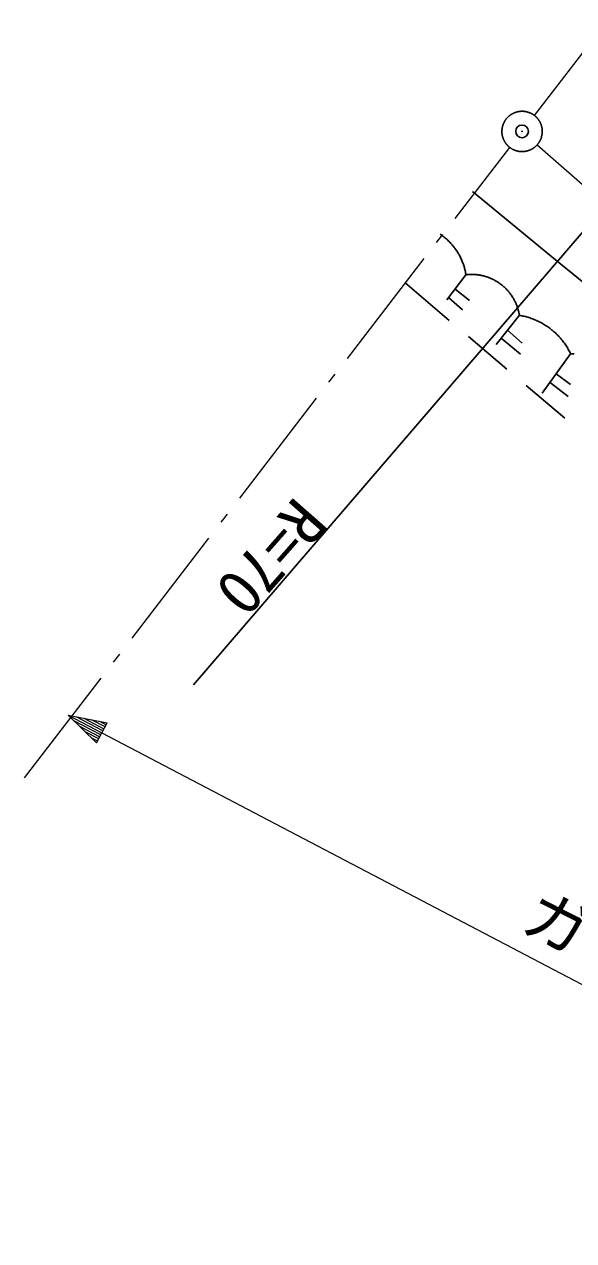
# Model space of a CAD drawing. Units: millimetres, scale not verified. Extents: x 40000 to 680000, y 20000 to 380000.
# Drawn here: x 88527 to 110298, y 244776 to 293034 of the extents above; entities that cross this region are included whole.
import ezdxf
from ezdxf.enums import TextEntityAlignment as Align

# ---------------------------------------------------------------- set-up
doc = ezdxf.new("R2010")
doc.units = ezdxf.units.MM
doc.header["$LTSCALE"] = 1000
doc.header["$PDMODE"] = 32
doc.header["$PDSIZE"] = 500
doc.linetypes.add('CHAIN', pattern=[18.5, 12, -1.5, 3.5, -1.5])
for name, color, linetype, lineweight in [('M-BGD', 7, 'Continuous', 25), ('M-BGD-HTXT', 7, 'Continuous', 13), ('M-BMK', 2, 'CHAIN', 13), ('M-BMK-SRVR', 3, 'Continuous', 25), ('M-STR-HTXT', 7, 'Continuous', 13)]:
    doc.layers.add(name, color=color, linetype=linetype, lineweight=lineweight)
doc.layers.add('M-OTRS', color=6, linetype='Continuous')
doc.styles.add('ＭＳ ゴシック', font='')
doc.styles.get('ＭＳ ゴシック').set_extended_font_data('MS Gothic')

msp = doc.modelspace()

# ---------------------------------------------------------------- linework, layer by layer
at = {"layer": 'M-BGD'}
for p, q in [((106283, 286399), (109585, 283690)), ((109585, 283690), (111871, 281827)), ((106029, 283097), (105276, 282102)), ((103603, 282788), (105369, 281290)), ((105599, 282529), (106167, 282076)), ((105337, 282193), (105888, 281703)), ((108146, 281489), (107224, 280333)), ((107673, 280896), (108254, 280379)), ((106131, 280643), (107656, 279349)), ((107423, 280583), (108196, 279950)), ((110178, 279965), (109053, 278399)), ((109602, 279163), (110167, 278738)), ((108419, 278702), (109944, 277408)), ((109380, 278813), (110080, 278272))]:
    msp.add_line(p, q, dxfattribs=at)
for points in [[(105013, 284706), (105048, 284682), (105083, 284657), (105117, 284632), (105150, 284605), (105183, 284579), (105216, 284552), (105248, 284524), (105280, 284495), (105311, 284466), (105342, 284437), (105372, 284407), (105402, 284376), (105431, 284345), (105459, 284314), (105487, 284281), (105514, 284249), (105541, 284216), (105567, 284182), (105593, 284148), (105618, 284114), (105642, 284079), (105666, 284043), (105689, 284008), (105711, 283971), (105733, 283935), (105754, 283898), (105774, 283861), (105794, 283823), (105813, 283785), (105832, 283746), (105849, 283708), (105866, 283669), (105883, 283629), (105898, 283590), (105913, 283550), (105927, 283510), (105941, 283470), (105954, 283429), (105966, 283388), (105977, 283347), (105987, 283306), (105997, 283264), (106006, 283223), (106015, 283181), (106022, 283139), (106029, 283097)], [(106029, 283097), (106063, 283101), (106096, 283104), (106130, 283107), (106164, 283109), (106197, 283110), (106231, 283111), (106265, 283111), (106299, 283110), (106333, 283109), (106366, 283108), (106400, 283105), (106434, 283102), (106467, 283099), (106501, 283095), (106534, 283090), (106568, 283085), (106601, 283079), (106634, 283073), (106667, 283066), (106700, 283058), (106733, 283050), (106766, 283042), (106798, 283032), (106830, 283022), (106862, 283012), (106894, 283001), (106926, 282989), (106958, 282977), (106989, 282965), (107020, 282951), (107051, 282937), (107082, 282923), (107112, 282908), (107142, 282893), (107172, 282877), (107201, 282861), (107231, 282844), (107259, 282826), (107288, 282808), (107316, 282790), (107344, 282771), (107372, 282751), (107399, 282731), (107426, 282711), (107453, 282690), (107479, 282668), (107504, 282647), (107530, 282624), (107555, 282602), (107579, 282578), (107604, 282555), (107627, 282531), (107651, 282506), (107674, 282481), (107696, 282456), (107718, 282431), (107740, 282404), (107761, 282378), (107781, 282351), (107801, 282324), (107821, 282297), (107840, 282269), (107859, 282241), (107877, 282212), (107895, 282183), (107912, 282154), (107928, 282125), (107945, 282095), (107960, 282065), (107975, 282035), (107990, 282004), (108004, 281974), (108017, 281943), (108030, 281911), (108042, 281880), (108054, 281848), (108065, 281816), (108076, 281784), (108086, 281752), (108095, 281720), (108104, 281687), (108113, 281654), (108120, 281621), (108128, 281588), (108134, 281555), (108140, 281522), (108146, 281489)], [(108146, 281489), (108194, 281480), (108242, 281471), (108290, 281461), (108337, 281450), (108385, 281439), (108432, 281426), (108479, 281413), (108526, 281398), (108572, 281383), (108619, 281367), (108665, 281351), (108710, 281333), (108756, 281315), (108801, 281295), (108845, 281275), (108890, 281255), (108933, 281233), (108977, 281211), (109020, 281188), (109063, 281164), (109105, 281139), (109147, 281114), (109188, 281088), (109229, 281061), (109269, 281033), (109309, 281005), (109349, 280976), (109388, 280946), (109426, 280916), (109464, 280885), (109501, 280853), (109538, 280821), (109574, 280788), (109609, 280754), (109644, 280720), (109678, 280685), (109712, 280649), (109745, 280613), (109777, 280577), (109809, 280539), (109840, 280501), (109870, 280463), (109900, 280424), (109929, 280385), (109957, 280345), (109984, 280304), (110011, 280264), (110037, 280222), (110063, 280180), (110087, 280138), (110111, 280095), (110134, 280052), (110156, 280009), (110178, 279965)], [(110178, 279965), (110205, 279963), (110232, 279961), (110259, 279958), (110286, 279955), (110313, 279951)]]:
    msp.add_lwpolyline(points, dxfattribs=at)
at = {"layer": 'M-BGD-HTXT'}
for p, q in [((108741, 289419), (111522, 293034)), ((105597, 285331), (107766, 288150)), ((104866, 284380), (105110, 284697)), ((101330, 279782), (104378, 283745)), ((100598, 278831), (100842, 279148)), ((97062, 274233), (100111, 278197)), ((96331, 273282), (96575, 273599)), ((92795, 268685), (95843, 272648)), ((92063, 267733), (92307, 268050)), ((88527, 263136), (91576, 267099))]:
    msp.add_line(p, q, dxfattribs=at)
at = {"layer": 'M-BMK'}
msp.add_line((108854, 288256), (121322, 277284), dxfattribs=at)
at = {"layer": 'M-BMK-SRVR'}
msp.add_line((111570, 285866), (95229, 266831), dxfattribs=at)
msp.add_lwpolyline([(109054, 288785), (109054, 288799), (109053, 288813), (109053, 288827), (109052, 288841), (109051, 288855), (109049, 288868), (109048, 288882), (109046, 288896), (109044, 288910), (109041, 288924), (109039, 288938), (109036, 288951), (109033, 288965), (109030, 288979), (109026, 288992), (109022, 289006), (109018, 289019), (109014, 289032), (109010, 289046), (109005, 289059), (109000, 289072), (108995, 289085), (108990, 289098), (108984, 289111), (108978, 289124), (108972, 289136), (108966, 289149), (108959, 289161), (108953, 289173), (108946, 289186), (108939, 289198), (108931, 289210), (108924, 289221), (108916, 289233), (108908, 289245), (108900, 289256), (108892, 289267), (108883, 289278), (108874, 289289), (108865, 289300), (108856, 289311), (108847, 289321), (108838, 289331), (108828, 289342), (108818, 289352), (108808, 289361), (108798, 289371), (108788, 289380), (108777, 289390), (108766, 289399), (108756, 289408), (108745, 289416), (108733, 289425), (108722, 289433), (108711, 289441), (108699, 289449), (108687, 289457), (108676, 289464), (108664, 289472), (108652, 289479), (108639, 289485), (108627, 289492), (108615, 289499), (108602, 289505), (108589, 289511), (108577, 289516), (108564, 289522), (108551, 289527), (108538, 289532), (108525, 289537), (108511, 289542), (108498, 289546), (108485, 289550), (108471, 289554), (108458, 289558), (108444, 289562), (108431, 289565), (108417, 289568), (108403, 289570), (108389, 289573), (108376, 289575), (108362, 289577), (108348, 289579), (108334, 289581), (108320, 289582), (108306, 289583), (108292, 289584), (108278, 289584), (108264, 289585), (108250, 289585), (108236, 289584), (108222, 289584), (108208, 289583), (108194, 289582), (108180, 289581), (108166, 289580), (108152, 289578), (108139, 289576), (108125, 289574), (108111, 289572), (108097, 289569), (108083, 289566), (108070, 289563), (108056, 289560), (108043, 289556), (108029, 289552), (108016, 289548), (108002, 289544), (107989, 289540), (107976, 289535), (107963, 289530), (107950, 289525), (107937, 289519), (107924, 289514), (107911, 289508), (107899, 289502), (107886, 289495), (107874, 289489), (107862, 289482), (107850, 289475), (107838, 289468), (107826, 289461), (107814, 289453), (107802, 289445), (107791, 289437), (107779, 289429), (107768, 289421), (107757, 289412), (107746, 289403), (107736, 289394), (107725, 289385), (107715, 289376), (107704, 289366), (107694, 289356), (107684, 289347), (107674, 289337), (107665, 289326), (107656, 289316), (107646, 289305), (107637, 289295), (107628, 289284), (107620, 289273), (107611, 289262), (107603, 289250), (107595, 289239), (107587, 289227), (107580, 289216), (107572, 289204), (107565, 289192), (107558, 289180), (107551, 289167), (107545, 289155), (107538, 289142), (107532, 289130), (107526, 289117), (107520, 289104), (107515, 289092), (107510, 289079), (107505, 289066), (107500, 289052), (107495, 289039), (107491, 289026), (107487, 289012), (107483, 288999), (107479, 288985), (107476, 288972), (107473, 288958), (107470, 288945), (107467, 288931), (107465, 288917), (107462, 288903), (107461, 288889), (107459, 288875), (107457, 288862), (107456, 288848), (107455, 288834), (107454, 288820), (107454, 288806), (107454, 288792), (107454, 288778), (107454, 288764), (107454, 288750), (107455, 288736), (107456, 288722), (107457, 288708), (107459, 288694), (107461, 288680), (107462, 288666), (107465, 288652), (107467, 288638), (107470, 288625), (107473, 288611), (107476, 288597), (107479, 288584), (107483, 288570), (107487, 288557), (107491, 288543), (107495, 288530), (107500, 288517), (107505, 288504), (107510, 288491), (107515, 288478), (107520, 288465), (107526, 288452), (107532, 288439), (107538, 288427), (107545, 288414), (107551, 288402), (107558, 288390), (107565, 288378), (107572, 288366), (107580, 288354), (107587, 288342), (107595, 288330), (107603, 288319), (107611, 288308), (107620, 288296), (107628, 288285), (107637, 288275), (107646, 288264), (107656, 288253), (107665, 288243), (107674, 288233), (107684, 288223), (107694, 288213), (107704, 288203), (107715, 288194), (107725, 288184), (107736, 288175), (107746, 288166), (107757, 288157), (107768, 288149), (107779, 288140), (107791, 288132), (107802, 288124), (107814, 288116), (107826, 288109), (107838, 288101), (107850, 288094), (107862, 288087), (107874, 288080), (107886, 288074), (107899, 288068), (107911, 288061), (107924, 288056), (107937, 288050), (107950, 288045), (107963, 288039), (107976, 288034), (107989, 288030), (108002, 288025), (108016, 288021), (108029, 288017), (108043, 288013), (108056, 288009), (108070, 288006), (108083, 288003), (108097, 288000), (108111, 287997), (108125, 287995), (108139, 287993), (108152, 287991), (108166, 287989), (108180, 287988), (108194, 287987), (108208, 287986), (108222, 287985), (108236, 287985), (108250, 287985), (108264, 287985), (108278, 287985), (108292, 287986), (108306, 287986), (108320, 287987), (108334, 287989), (108348, 287990), (108362, 287992), (108376, 287994), (108389, 287996), (108403, 287999), (108417, 288001), (108431, 288004), (108444, 288008), (108458, 288011), (108471, 288015), (108485, 288019), (108498, 288023), (108511, 288027), (108525, 288032), (108538, 288037), (108551, 288042), (108564, 288047), (108577, 288053), (108589, 288059), (108602, 288064), (108615, 288071), (108627, 288077), (108639, 288084), (108652, 288091), (108664, 288098), (108676, 288105), (108687, 288112), (108699, 288120), (108711, 288128), (108722, 288136), (108733, 288144), (108745, 288153), (108756, 288162), (108766, 288171), (108777, 288180), (108788, 288189), (108798, 288198), (108808, 288208), (108818, 288218), (108828, 288228), (108838, 288238), (108847, 288248), (108856, 288259), (108865, 288269), (108874, 288280), (108883, 288291), (108892, 288302), (108900, 288313), (108908, 288325), (108916, 288336), (108924, 288348), (108931, 288360), (108939, 288372), (108946, 288384), (108953, 288396), (108959, 288408), (108966, 288420), (108972, 288433), (108978, 288446), (108984, 288458), (108990, 288471), (108995, 288484), (109000, 288497), (109005, 288510), (109010, 288523), (109014, 288537), (109018, 288550), (109022, 288564), (109026, 288577), (109030, 288591), (109033, 288604), (109036, 288618), (109039, 288632), (109041, 288645), (109044, 288659), (109046, 288673), (109048, 288687), (109049, 288701), (109051, 288715), (109052, 288729), (109053, 288743), (109053, 288757), (109054, 288771)], close=True, dxfattribs=at)
at = {"layer": 'M-OTRS'}
msp.add_point((108254, 288785), dxfattribs=at)
at = {"layer": 'M-STR-HTXT'}
for p, q in [((90270, 265622), (91390, 264526)), ((90270, 265622), (91808, 265323)), ((90270, 265622), (91599, 264925)), ((91640, 265005), (90578, 265562)), ((90885, 265502), (91682, 265084)), ((91724, 265164), (91193, 265443)), ((91557, 264845), (90494, 265402)), ((90718, 265183), (91515, 264765)), ((91473, 264686), (90942, 264964)), ((91390, 264526), (91808, 265323)), ((91500, 265383), (91766, 265244)), ((91166, 264745), (91431, 264606))]:
    msp.add_line(p, q, dxfattribs=at)
msp.add_lwpolyline([(91599, 264925), (150831, 233861), (173371, 231413)], dxfattribs=at)

# ---------------------------------------------------------------- texts
at = {"layer": 'M-BMK-SRVR', "style": 'ＭＳ ゴシック'}
msp.add_text('R=70', height=1833, rotation=228.685, dxfattribs=at).set_placement((97221, 272853), align=Align.BOTTOM_CENTER)
at = {"layer": 'M-STR-HTXT', "style": 'ＭＳ ゴシック'}
msp.add_text('ガードレール\u3000L=83.0', height=1833, rotation=333.089, dxfattribs=at).set_placement((119027, 250998), align=Align.BOTTOM_CENTER)

doc.saveas('drawing.dxf')
